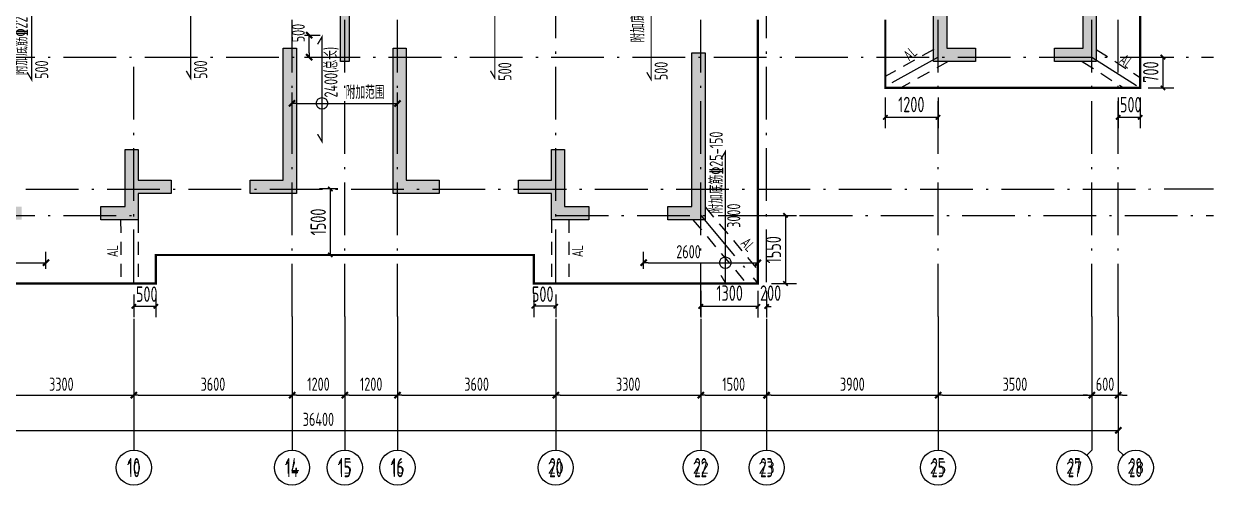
# Model space of a CAD drawing. Extents: x 627893 to 789462, y -407363 to 145317.
# Drawn here: x 681291 to 708358, y -66292 to -55798 of the extents above; entities that cross this region are included whole.
import ezdxf
from ezdxf.enums import TextEntityAlignment as Align

# ---------------------------------------------------------------- set-up
doc = ezdxf.new("R2010")
doc.units = 0
doc.header["$LTSCALE"] = 100
doc.linetypes.add('2', pattern=[18.5, 12, -3, 0.5, -3])
doc.linetypes.add('3', pattern=[5, 3, -2])
doc.layers.get('0').update_dxf_attribs({"linetype": 'CONTINUOUS'})
doc.layers.get('Defpoints').update_dxf_attribs({"linetype": 'CONTINUOUS'})
for name, color, linetype in [('1508', 2, 'CONTINUOUS'), ('AXIS', 3, 'CONTINUOUS'), ('AXIS_TEXT', 7, 'CONTINUOUS'), ('DIM', 3, 'CONTINUOUS'), ('dim-wall', 7, 'CONTINUOUS'), ('dote', 253, 'CONTINUOUS'), ('HATCH', 254, 'CONTINUOUS'), ('板底钢筋', 24, 'CONTINUOUS'), ('梁__实线', 4, 'CONTINUOUS'), ('楼板负筋文字', 7, 'CONTINUOUS'), ('砼墙', 3, 'CONTINUOUS')]:
    doc.layers.add(name, color=color, linetype=linetype)
doc.styles.add('_TCH_AXIS', font='tssdeng.shx', dxfattribs={"width": 0.7, "bigfont": 'tssdchn.shx'})
doc.styles.add('CADReader_TextStyle', font='tssdeng.shx', dxfattribs={"height": 0.2, "bigfont": 'gbcbig.shx'})
doc.styles.add('COMPLEX', font='tssdeng.shx', dxfattribs={"width": 0.7, "bigfont": 'tssdchn.shx'})
doc.styles.add('Jgcad-DIM', font='tssdeng.shx', dxfattribs={"width": 0.7, "bigfont": 'tssdchn.shx'})
doc.styles.get("Standard").update_dxf_attribs({"font": 'tssdeng.shx', "width": 0.7, "bigfont": 'tssdchn.shx'})
doc.styles.add('TSSD_Dimension', font='Tssdeng.shx', dxfattribs={"width": 0.7, "bigfont": 'tssdchn.shx'})
doc.dimstyles.new('JGCAD_100_117', dxfattribs={"dimtxt": 351, "dimasz": 100, "dimexe": 250, "dimexo": 250, "dimgap": 100, "dimtad": 1, "dimdec": 0, "dimdsep": 46, "dimtxsty": 'Jgcad-DIM', "dimblk1": 'ARCHTICK', "dimblk2": 'ARCHTICK', "dimsah": 1, "dimcen": 0.09, "dimclre": 7, "dimclrt": 1, "dimadec": 3, "dimazin": 0, "dimtfac": 1, "dimtdec": 4, "dimtix": 1, "dimtofl": 0, "dimtmove": 2, "dimatfit": 3, "dimfxl": 1, "dimtolj": 1, "dimtzin": 0, "dimarcsym": 0})
doc.dimstyles.new('TSSD_100_100$0', dxfattribs={"dimtxt": 300, "dimasz": 100, "dimexe": 250, "dimexo": 250, "dimgap": 100, "dimtad": 1, "dimdec": 0, "dimzin": 0, "dimdsep": 46, "dimtxsty": 'TSSD_Dimension', "dimblk": '_TSDBK', "dimblk1": '_TSDBK', "dimblk2": '_TSDBK', "dimsah": 1, "dimcen": 0, "dimclrt": 7, "dimadec": 0, "dimazin": 0, "dimtfac": 1, "dimtdec": 0, "dimtix": 1, "dimtmove": 2, "dimatfit": 3, "dimldrblk": '_TSDBK', "dimfxl": 1, "dimtolj": 1, "dimtzin": 0, "dimarcsym": 0})

# ---------------------------------------------------------------- blocks, each defined once
blk = doc.blocks.new('_ArchTick')
at = {"color": 0, "linetype": 'ByBlock', "const_width": 0.4}
blk.add_lwpolyline([(-0.5, -0.5), (0.5, 0.5)], dxfattribs=at)
blk = doc.blocks.new('*D282')
at = {"layer": 'Defpoints', "color": 0}
for p in [(706196, -57223), (706696, -57223), (706696, -57925)]:
    blk.add_point(p, dxfattribs=at)
at = {"layer": 'dim-wall', "color": 7, "lineweight": -2}
for p, q in [((706196, -57473), (706196, -58175)), ((706696, -57473), (706696, -58175))]:
    blk.add_line(p, q, dxfattribs=at)
at = {"layer": 'dim-wall', "color": 0, "lineweight": -2}
blk.add_line((706196, -57925), (706696, -57925), dxfattribs=at)
at = {"layer": 'dim-wall', "color": 0, "lineweight": -2, "xscale": 100, "yscale": 100, "zscale": 100, "rotation": 180}
blk.add_blockref('_ArchTick', (706196, -57925), dxfattribs=at)
at = {"layer": 'dim-wall', "color": 0, "lineweight": -2, "xscale": 100, "yscale": 100, "zscale": 100}
blk.add_blockref('_ArchTick', (706696, -57925), dxfattribs=at)
at = {"layer": 'dim-wall', "color": 1, "insert": (706481, -57637), "char_height": 351, "attachment_point": 5, "style": 'Jgcad-DIM'}
blk.add_mtext('\\A1;500', dxfattribs=at)
blk = doc.blocks.new('*D283')
at = {"layer": 'Defpoints', "color": 0}
for p in [(700896, -57223), (702096, -57223), (702096, -57925)]:
    blk.add_point(p, dxfattribs=at)
at = {"layer": 'dim-wall', "color": 7, "lineweight": -2}
for p, q in [((700896, -57473), (700896, -58175)), ((702096, -57473), (702096, -58175))]:
    blk.add_line(p, q, dxfattribs=at)
at = {"layer": 'dim-wall', "color": 0, "lineweight": -2}
blk.add_line((700896, -57925), (702096, -57925), dxfattribs=at)
at = {"layer": 'dim-wall', "color": 0, "lineweight": -2, "xscale": 100, "yscale": 100, "zscale": 100, "rotation": 180}
blk.add_blockref('_ArchTick', (700896, -57925), dxfattribs=at)
at = {"layer": 'dim-wall', "color": 0, "lineweight": -2, "xscale": 100, "yscale": 100, "zscale": 100}
blk.add_blockref('_ArchTick', (702096, -57925), dxfattribs=at)
at = {"layer": 'dim-wall', "color": 1, "insert": (701487, -57633), "char_height": 351, "attachment_point": 5, "style": 'Jgcad-DIM'}
blk.add_mtext('\\A1;1200', dxfattribs=at)
blk = doc.blocks.new('*D285')
at = {"layer": 'Defpoints', "color": 0}
for p in [(692896, -61704), (693397, -61704), (692896, -62223)]:
    blk.add_point(p, dxfattribs=at)
at = {"layer": 'dim-wall', "color": 7, "lineweight": -2}
for p, q in [((692896, -61954), (692896, -62473)), ((693397, -61954), (693397, -62473))]:
    blk.add_line(p, q, dxfattribs=at)
at = {"layer": 'dim-wall', "color": 0, "lineweight": -2}
blk.add_line((693397, -62223), (692896, -62223), dxfattribs=at)
at = {"layer": 'dim-wall', "color": 0, "lineweight": -2, "xscale": 100, "yscale": 100, "zscale": 100}
for p, rotation in [((692896, -62223), 180.0145924583649), ((693397, -62223), 0.01459245836493928)]:
    blk.add_blockref('_ArchTick', p, dxfattribs=dict(at, rotation=rotation))
at = {"layer": 'dim-wall', "color": 1, "insert": (693099, -61947), "char_height": 351, "attachment_point": 5, "rotation": 0.0146, "style": 'Jgcad-DIM'}
blk.add_mtext('\\A1;500', dxfattribs=at)
blk = doc.blocks.new('*D286')
at = {"layer": 'Defpoints', "color": 0}
for p in [(688684, -59555), (688267, -61055), (688684, -61055)]:
    blk.add_point(p, dxfattribs=at)
at = {"layer": 'dim-wall', "color": 7, "lineweight": -2}
for p, q in [((688434, -59555), (688017, -59555)), ((688434, -61055), (688017, -61055))]:
    blk.add_line(p, q, dxfattribs=at)
at = {"layer": 'dim-wall', "color": 0, "lineweight": -2}
blk.add_line((688267, -59555), (688267, -61055), dxfattribs=at)
at = {"layer": 'dim-wall', "color": 0, "lineweight": -2, "xscale": 100, "yscale": 100, "zscale": 100}
for p, rotation in [((688267, -59555), 90), ((688267, -61055), 270)]:
    blk.add_blockref('_ArchTick', p, dxfattribs=dict(at, rotation=rotation))
at = {"layer": 'dim-wall', "color": 1, "insert": (687991, -60305), "char_height": 351, "attachment_point": 5, "rotation": 90, "style": 'Jgcad-DIM'}
blk.add_mtext('\\A1;1500', dxfattribs=at)
blk = doc.blocks.new('*D289')
at = {"layer": 'Defpoints', "color": 0}
for p in [(683796, -61704), (684296, -61704), (684296, -62223)]:
    blk.add_point(p, dxfattribs=at)
at = {"layer": 'dim-wall', "color": 7, "lineweight": -2}
for p, q in [((683796, -61954), (683795, -62473)), ((684296, -61954), (684296, -62473))]:
    blk.add_line(p, q, dxfattribs=at)
at = {"layer": 'dim-wall', "color": 0, "lineweight": -2}
blk.add_line((683795, -62223), (684296, -62223), dxfattribs=at)
at = {"layer": 'dim-wall', "color": 0, "lineweight": -2, "xscale": 100, "yscale": 100, "zscale": 100}
for p, rotation in [((683795, -62223), 179.9854914375263), ((684296, -62223), 359.9854914375263)]:
    blk.add_blockref('_ArchTick', p, dxfattribs=dict(at, rotation=rotation))
at = {"layer": 'dim-wall', "color": 1, "insert": (684089, -61947), "char_height": 351, "attachment_point": 5, "rotation": 359.9855, "style": 'Jgcad-DIM'}
blk.add_mtext('\\A1;500', dxfattribs=at)
blk = doc.blocks.new('*D319')
at = {"layer": 'Defpoints', "color": 0}
for p in [(698053, -60155), (698053, -61705), (698624, -61705)]:
    blk.add_point(p, dxfattribs=at)
at = {"layer": 'dim-wall', "color": 7, "lineweight": -2}
for p, q in [((698303, -60155), (698874, -60155)), ((698303, -61705), (698874, -61705))]:
    blk.add_line(p, q, dxfattribs=at)
at = {"layer": 'dim-wall', "color": 0, "lineweight": -2}
blk.add_line((698624, -60155), (698624, -61705), dxfattribs=at)
at = {"layer": 'dim-wall', "color": 0, "lineweight": -2, "xscale": 100, "yscale": 100, "zscale": 100}
for p, rotation in [((698624, -60155), 90), ((698624, -61705), 270)]:
    blk.add_blockref('_ArchTick', p, dxfattribs=dict(at, rotation=rotation))
at = {"layer": 'dim-wall', "color": 1, "insert": (698348, -60937), "char_height": 351, "attachment_point": 5, "rotation": 90, "style": 'Jgcad-DIM'}
blk.add_mtext('\\A1;1550', dxfattribs=at)
blk = doc.blocks.new('*D320')
at = {"layer": 'Defpoints', "color": 0}
for p in [(696696, -61623), (697996, -61623), (696696, -62227)]:
    blk.add_point(p, dxfattribs=at)
at = {"layer": 'dim-wall', "color": 7, "lineweight": -2}
for p, q in [((696696, -61873), (696696, -62477)), ((697996, -61873), (697996, -62477))]:
    blk.add_line(p, q, dxfattribs=at)
at = {"layer": 'dim-wall', "color": 0, "lineweight": -2}
blk.add_line((697996, -62227), (696696, -62227), dxfattribs=at)
at = {"layer": 'dim-wall', "color": 0, "lineweight": -2, "xscale": 100, "yscale": 100, "zscale": 100}
for p, rotation in [((696696, -62227), 179.9995805762417), ((697996, -62227), 359.9995805762417)]:
    blk.add_blockref('_ArchTick', p, dxfattribs=dict(at, rotation=rotation))
at = {"layer": 'dim-wall', "color": 1, "insert": (697354, -61923), "char_height": 351, "attachment_point": 5, "rotation": 359.9996, "style": 'Jgcad-DIM'}
blk.add_mtext('\\A1;1300', dxfattribs=at)
blk = doc.blocks.new('*D321')
at = {"layer": 'Defpoints', "color": 0}
for p in [(697996, -61623), (698196, -61623), (697996, -62227)]:
    blk.add_point(p, dxfattribs=at)
at = {"layer": 'dim-wall', "color": 7, "lineweight": -2}
for p, q in [((697996, -61873), (697996, -62477)), ((698196, -61873), (698196, -62477))]:
    blk.add_line(p, q, dxfattribs=at)
at = {"layer": 'dim-wall', "color": 0, "lineweight": -2}
for p, q in [((697996, -62227), (697896, -62227)), ((698196, -62227), (698296, -62227))]:
    blk.add_line(p, q, dxfattribs=at)
at = {"layer": 'dim-wall', "color": 0, "lineweight": -2, "xscale": 100, "yscale": 100, "zscale": 100}
for p, rotation in [((697996, -62227), 0.0002093834082711283), ((698196, -62227), 180.0002093834082)]:
    blk.add_blockref('_ArchTick', p, dxfattribs=dict(at, rotation=rotation))
at = {"layer": 'dim-wall', "color": 1, "insert": (698286, -61923), "char_height": 351, "attachment_point": 5, "rotation": 0.0002, "style": 'Jgcad-DIM'}
blk.add_mtext('\\A1;200', dxfattribs=at)
blk = doc.blocks.new('*D322')
at = {"layer": 'Defpoints', "color": 0}
for p in [(706624, -56555), (706624, -57254), (707213, -57254)]:
    blk.add_point(p, dxfattribs=at)
at = {"layer": 'dim-wall', "color": 7, "lineweight": -2}
for p, q in [((706874, -56555), (707463, -56555)), ((706874, -57254), (707463, -57254))]:
    blk.add_line(p, q, dxfattribs=at)
at = {"layer": 'dim-wall', "color": 0, "lineweight": -2}
blk.add_line((707213, -56555), (707213, -57254), dxfattribs=at)
at = {"layer": 'dim-wall', "color": 0, "lineweight": -2, "xscale": 100, "yscale": 100, "zscale": 100}
for p, rotation in [((707213, -56555), 90), ((707213, -57254), 270)]:
    blk.add_blockref('_ArchTick', p, dxfattribs=dict(at, rotation=rotation))
at = {"layer": 'dim-wall', "color": 1, "insert": (706937, -56896), "char_height": 351, "attachment_point": 5, "rotation": 90, "style": 'Jgcad-DIM'}
blk.add_mtext('\\A1;700', dxfattribs=at)
blk = doc.blocks.new('_TSDBK')
blk.add_line((-1, 0), (0, 0))
at = {"const_width": 0.5}
blk.add_lwpolyline([(-0.7, -0.7), (0.7, 0.7)], dxfattribs=at)
blk = doc.blocks.new('*D362')
at = {"layer": 'Defpoints', "color": 0}
for p in [(680496, -63801), (683796, -63801), (683796, -64245)]:
    blk.add_point(p, dxfattribs=at)
at = {"layer": 'DIM', "color": 0, "lineweight": -2}
for p, q in [((680496, -64051), (680496, -64495)), ((683796, -64051), (683796, -64495)), ((680596, -64245), (683696, -64245))]:
    blk.add_line(p, q, dxfattribs=at)
at = {"layer": 'DIM', "color": 0, "lineweight": -2, "xscale": 100, "yscale": 100, "zscale": 100, "rotation": 180}
blk.add_blockref('_TSDBK', (680496, -64245), dxfattribs=at)
at = {"layer": 'DIM', "color": 0, "lineweight": -2, "xscale": 100, "yscale": 100, "zscale": 100}
blk.add_blockref('_TSDBK', (683796, -64245), dxfattribs=at)
at = {"layer": 'DIM', "color": 7, "insert": (682146, -63995), "char_height": 300, "attachment_point": 5, "style": 'TSSD_Dimension'}
blk.add_mtext('\\A1;3300', dxfattribs=at)
blk = doc.blocks.new('*D363')
at = {"layer": 'Defpoints', "color": 0}
for p in [(683796, -63801), (687396, -63801), (687396, -64245)]:
    blk.add_point(p, dxfattribs=at)
at = {"layer": 'DIM', "color": 0, "lineweight": -2}
for p, q in [((683796, -64051), (683796, -64495)), ((687396, -64051), (687396, -64495)), ((683896, -64245), (687296, -64245))]:
    blk.add_line(p, q, dxfattribs=at)
at = {"layer": 'DIM', "color": 0, "lineweight": -2, "xscale": 100, "yscale": 100, "zscale": 100, "rotation": 180}
blk.add_blockref('_TSDBK', (683796, -64245), dxfattribs=at)
at = {"layer": 'DIM', "color": 0, "lineweight": -2, "xscale": 100, "yscale": 100, "zscale": 100}
blk.add_blockref('_TSDBK', (687396, -64245), dxfattribs=at)
at = {"layer": 'DIM', "color": 7, "insert": (685596, -63995), "char_height": 300, "attachment_point": 5, "style": 'TSSD_Dimension'}
blk.add_mtext('\\A1;3600', dxfattribs=at)
blk = doc.blocks.new('*D364')
at = {"layer": 'Defpoints', "color": 0}
for p in [(687396, -63801), (688596, -63801), (688596, -64245)]:
    blk.add_point(p, dxfattribs=at)
at = {"layer": 'DIM', "color": 0, "lineweight": -2}
for p, q in [((687396, -64051), (687396, -64495)), ((688596, -64051), (688596, -64495)), ((687496, -64245), (688496, -64245))]:
    blk.add_line(p, q, dxfattribs=at)
at = {"layer": 'DIM', "color": 0, "lineweight": -2, "xscale": 100, "yscale": 100, "zscale": 100, "rotation": 180}
blk.add_blockref('_TSDBK', (687396, -64245), dxfattribs=at)
at = {"layer": 'DIM', "color": 0, "lineweight": -2, "xscale": 100, "yscale": 100, "zscale": 100}
blk.add_blockref('_TSDBK', (688596, -64245), dxfattribs=at)
at = {"layer": 'DIM', "color": 7, "insert": (687996, -63995), "char_height": 300, "attachment_point": 5, "style": 'TSSD_Dimension'}
blk.add_mtext('\\A1;1200', dxfattribs=at)
blk = doc.blocks.new('*D365')
at = {"layer": 'Defpoints', "color": 0}
for p in [(688596, -63801), (689796, -63801), (689796, -64245)]:
    blk.add_point(p, dxfattribs=at)
at = {"layer": 'DIM', "color": 0, "lineweight": -2}
for p, q in [((688596, -64051), (688596, -64495)), ((689796, -64051), (689796, -64495)), ((688696, -64245), (689696, -64245))]:
    blk.add_line(p, q, dxfattribs=at)
at = {"layer": 'DIM', "color": 0, "lineweight": -2, "xscale": 100, "yscale": 100, "zscale": 100, "rotation": 180}
blk.add_blockref('_TSDBK', (688596, -64245), dxfattribs=at)
at = {"layer": 'DIM', "color": 0, "lineweight": -2, "xscale": 100, "yscale": 100, "zscale": 100}
blk.add_blockref('_TSDBK', (689796, -64245), dxfattribs=at)
at = {"layer": 'DIM', "color": 7, "insert": (689196, -63995), "char_height": 300, "attachment_point": 5, "style": 'TSSD_Dimension'}
blk.add_mtext('\\A1;1200', dxfattribs=at)
blk = doc.blocks.new('*D366')
at = {"layer": 'Defpoints', "color": 0}
for p in [(689796, -63801), (693396, -63801), (693396, -64245)]:
    blk.add_point(p, dxfattribs=at)
at = {"layer": 'DIM', "color": 0, "lineweight": -2}
for p, q in [((689796, -64051), (689796, -64495)), ((693396, -64051), (693396, -64495)), ((689896, -64245), (693296, -64245))]:
    blk.add_line(p, q, dxfattribs=at)
at = {"layer": 'DIM', "color": 0, "lineweight": -2, "xscale": 100, "yscale": 100, "zscale": 100, "rotation": 180}
blk.add_blockref('_TSDBK', (689796, -64245), dxfattribs=at)
at = {"layer": 'DIM', "color": 0, "lineweight": -2, "xscale": 100, "yscale": 100, "zscale": 100}
blk.add_blockref('_TSDBK', (693396, -64245), dxfattribs=at)
at = {"layer": 'DIM', "color": 7, "insert": (691596, -63995), "char_height": 300, "attachment_point": 5, "style": 'TSSD_Dimension'}
blk.add_mtext('\\A1;3600', dxfattribs=at)
blk = doc.blocks.new('*D367')
at = {"layer": 'Defpoints', "color": 0}
for p in [(693396, -63801), (696696, -63801), (696696, -64245)]:
    blk.add_point(p, dxfattribs=at)
at = {"layer": 'DIM', "color": 0, "lineweight": -2}
for p, q in [((693396, -64051), (693396, -64495)), ((696696, -64051), (696696, -64495)), ((693496, -64245), (696596, -64245))]:
    blk.add_line(p, q, dxfattribs=at)
at = {"layer": 'DIM', "color": 0, "lineweight": -2, "xscale": 100, "yscale": 100, "zscale": 100, "rotation": 180}
blk.add_blockref('_TSDBK', (693396, -64245), dxfattribs=at)
at = {"layer": 'DIM', "color": 0, "lineweight": -2, "xscale": 100, "yscale": 100, "zscale": 100}
blk.add_blockref('_TSDBK', (696696, -64245), dxfattribs=at)
at = {"layer": 'DIM', "color": 7, "insert": (695046, -63995), "char_height": 300, "attachment_point": 5, "style": 'TSSD_Dimension'}
blk.add_mtext('\\A1;3300', dxfattribs=at)
blk = doc.blocks.new('*D368')
at = {"layer": 'Defpoints', "color": 0}
for p in [(696696, -63801), (698196, -63801), (698196, -64245)]:
    blk.add_point(p, dxfattribs=at)
at = {"layer": 'DIM', "color": 0, "lineweight": -2}
for p, q in [((696696, -64051), (696696, -64495)), ((698196, -64051), (698196, -64495)), ((696796, -64245), (698096, -64245))]:
    blk.add_line(p, q, dxfattribs=at)
at = {"layer": 'DIM', "color": 0, "lineweight": -2, "xscale": 100, "yscale": 100, "zscale": 100, "rotation": 180}
blk.add_blockref('_TSDBK', (696696, -64245), dxfattribs=at)
at = {"layer": 'DIM', "color": 0, "lineweight": -2, "xscale": 100, "yscale": 100, "zscale": 100}
blk.add_blockref('_TSDBK', (698196, -64245), dxfattribs=at)
at = {"layer": 'DIM', "color": 7, "insert": (697446, -63995), "char_height": 300, "attachment_point": 5, "style": 'TSSD_Dimension'}
blk.add_mtext('\\A1;1500', dxfattribs=at)
blk = doc.blocks.new('*D369')
at = {"layer": 'Defpoints', "color": 0}
for p in [(698196, -63801), (702096, -63801), (702096, -64245)]:
    blk.add_point(p, dxfattribs=at)
at = {"layer": 'DIM', "color": 0, "lineweight": -2}
for p, q in [((698196, -64051), (698196, -64495)), ((702096, -64051), (702096, -64495)), ((698296, -64245), (701996, -64245))]:
    blk.add_line(p, q, dxfattribs=at)
at = {"layer": 'DIM', "color": 0, "lineweight": -2, "xscale": 100, "yscale": 100, "zscale": 100, "rotation": 180}
blk.add_blockref('_TSDBK', (698196, -64245), dxfattribs=at)
at = {"layer": 'DIM', "color": 0, "lineweight": -2, "xscale": 100, "yscale": 100, "zscale": 100}
blk.add_blockref('_TSDBK', (702096, -64245), dxfattribs=at)
at = {"layer": 'DIM', "color": 7, "insert": (700146, -63995), "char_height": 300, "attachment_point": 5, "style": 'TSSD_Dimension'}
blk.add_mtext('\\A1;3900', dxfattribs=at)
blk = doc.blocks.new('*D370')
at = {"layer": 'Defpoints', "color": 0}
for p in [(702096, -63801), (705596, -63801), (705596, -64245)]:
    blk.add_point(p, dxfattribs=at)
at = {"layer": 'DIM', "color": 0, "lineweight": -2}
for p, q in [((702096, -64051), (702096, -64495)), ((705596, -64051), (705596, -64495)), ((702196, -64245), (705496, -64245))]:
    blk.add_line(p, q, dxfattribs=at)
at = {"layer": 'DIM', "color": 0, "lineweight": -2, "xscale": 100, "yscale": 100, "zscale": 100, "rotation": 180}
blk.add_blockref('_TSDBK', (702096, -64245), dxfattribs=at)
at = {"layer": 'DIM', "color": 0, "lineweight": -2, "xscale": 100, "yscale": 100, "zscale": 100}
blk.add_blockref('_TSDBK', (705596, -64245), dxfattribs=at)
at = {"layer": 'DIM', "color": 7, "insert": (703846, -63995), "char_height": 300, "attachment_point": 5, "style": 'TSSD_Dimension'}
blk.add_mtext('\\A1;3500', dxfattribs=at)
blk = doc.blocks.new('*D371')
at = {"layer": 'Defpoints', "color": 0}
for p in [(705596, -63801), (706196, -63801), (706196, -64245)]:
    blk.add_point(p, dxfattribs=at)
at = {"layer": 'DIM', "color": 0, "lineweight": -2}
for p, q in [((705596, -64051), (705596, -64495)), ((706196, -64051), (706196, -64495)), ((705496, -64245), (705396, -64245)), ((705596, -64245), (706196, -64245)), ((706296, -64245), (706396, -64245))]:
    blk.add_line(p, q, dxfattribs=at)
at = {"layer": 'DIM', "color": 0, "lineweight": -2, "xscale": 100, "yscale": 100, "zscale": 100}
blk.add_blockref('_TSDBK', (705596, -64245), dxfattribs=at)
at = {"layer": 'DIM', "color": 0, "lineweight": -2, "xscale": 100, "yscale": 100, "zscale": 100, "rotation": 180}
blk.add_blockref('_TSDBK', (706196, -64245), dxfattribs=at)
at = {"layer": 'DIM', "color": 7, "insert": (705896, -63995), "char_height": 300, "attachment_point": 5, "style": 'TSSD_Dimension'}
blk.add_mtext('\\A1;600', dxfattribs=at)
blk = doc.blocks.new('*D372')
at = {"layer": 'Defpoints', "color": 0}
for p in [(669796, -64601), (706196, -64601), (706196, -65045)]:
    blk.add_point(p, dxfattribs=at)
at = {"layer": 'DIM', "color": 0, "lineweight": -2}
for p, q in [((669796, -64851), (669796, -65295)), ((706196, -64851), (706196, -65295)), ((669896, -65045), (706096, -65045))]:
    blk.add_line(p, q, dxfattribs=at)
at = {"layer": 'DIM', "color": 0, "lineweight": -2, "xscale": 100, "yscale": 100, "zscale": 100, "rotation": 180}
blk.add_blockref('_TSDBK', (669796, -65045), dxfattribs=at)
at = {"layer": 'DIM', "color": 0, "lineweight": -2, "xscale": 100, "yscale": 100, "zscale": 100}
blk.add_blockref('_TSDBK', (706196, -65045), dxfattribs=at)
at = {"layer": 'DIM', "color": 7, "insert": (687996, -64795), "char_height": 300, "attachment_point": 5, "style": 'TSSD_Dimension'}
blk.add_mtext('\\A1;36400', dxfattribs=at)
blk = doc.blocks.new('*D380')
at = {"layer": 'Defpoints', "color": 0}
for p in [(681796, -61232), (679196, -61623), (681796, -61623)]:
    blk.add_point(p, dxfattribs=at)
at = {"layer": 'dim-wall', "color": 0, "lineweight": -2}
for p, q in [((679196, -61373), (679196, -60982)), ((681796, -61373), (681796, -60982)), ((679296, -61232), (681696, -61232))]:
    blk.add_line(p, q, dxfattribs=at)
at = {"layer": 'dim-wall', "color": 0, "lineweight": -2, "xscale": 100, "yscale": 100, "zscale": 100, "rotation": 180}
blk.add_blockref('_TSDBK', (679196, -61232), dxfattribs=at)
at = {"layer": 'dim-wall', "color": 0, "lineweight": -2, "xscale": 100, "yscale": 100, "zscale": 100}
blk.add_blockref('_TSDBK', (681796, -61232), dxfattribs=at)
at = {"layer": 'dim-wall', "color": 7, "insert": (680386, -60982), "char_height": 300, "attachment_point": 5, "style": 'TSSD_Dimension'}
blk.add_mtext('\\A1;2600', dxfattribs=at)
blk = doc.blocks.new('*D228')
at = {"layer": 'Defpoints', "color": 0}
for p in [(697996, -61232), (695396, -61623), (697996, -61623)]:
    blk.add_point(p, dxfattribs=at)
at = {"layer": 'dim-wall', "color": 0, "lineweight": -2}
for p, q in [((695396, -61373), (695396, -60982)), ((697996, -61373), (697996, -60982)), ((695496, -61232), (697896, -61232))]:
    blk.add_line(p, q, dxfattribs=at)
at = {"layer": 'dim-wall', "color": 0, "lineweight": -2, "xscale": 100, "yscale": 100, "zscale": 100, "rotation": 180}
blk.add_blockref('_TSDBK', (695396, -61232), dxfattribs=at)
at = {"layer": 'dim-wall', "color": 0, "lineweight": -2, "xscale": 100, "yscale": 100, "zscale": 100}
blk.add_blockref('_TSDBK', (697996, -61232), dxfattribs=at)
at = {"layer": 'dim-wall', "color": 7, "insert": (696418, -60982), "char_height": 300, "attachment_point": 5, "style": 'TSSD_Dimension'}
blk.add_mtext('\\A1;2600', dxfattribs=at)
blk = doc.blocks.new('*D229')
at = {"layer": 'Defpoints', "color": 0}
for p in [(689796, -57608), (687396, -57998), (689796, -57998)]:
    blk.add_point(p, dxfattribs=at)
at = {"layer": 'dim-wall', "color": 0, "lineweight": -2}
for p, q in [((687396, -57748), (687396, -57358)), ((689796, -57748), (689796, -57358)), ((687496, -57608), (689696, -57608))]:
    blk.add_line(p, q, dxfattribs=at)
at = {"layer": 'dim-wall', "color": 0, "lineweight": -2, "xscale": 100, "yscale": 100, "zscale": 100, "rotation": 180}
blk.add_blockref('_TSDBK', (687396, -57608), dxfattribs=at)
at = {"layer": 'dim-wall', "color": 0, "lineweight": -2, "xscale": 100, "yscale": 100, "zscale": 100}
blk.add_blockref('_TSDBK', (689796, -57608), dxfattribs=at)
at = {"layer": 'dim-wall', "color": 7, "insert": (689058, -57358), "char_height": 300, "attachment_point": 5, "style": 'TSSD_Dimension'}
blk.add_mtext('\\A1;\\A1;\\A1;\\A1;\\A1;\\A1;\\A1;\\A1;附加范围', dxfattribs=at)
blk = doc.blocks.new('*D237')
at = {"layer": 'Defpoints', "color": 0}
for p in [(687433, -56055), (687786, -56055), (687433, -56555)]:
    blk.add_point(p, dxfattribs=at)
at = {"layer": 'DIM', "color": 0, "lineweight": -2}
for p, q in [((687683, -56055), (688036, -56055)), ((687786, -56455), (687786, -56155)), ((687683, -56555), (688036, -56555))]:
    blk.add_line(p, q, dxfattribs=at)
at = {"layer": 'DIM', "color": 0, "lineweight": -2, "xscale": 100, "yscale": 100, "zscale": 100}
for p, rotation in [((687786, -56055), 90), ((687786, -56555), 270)]:
    blk.add_blockref('_TSDBK', p, dxfattribs=dict(at, rotation=rotation))
at = {"layer": 'DIM', "color": 7, "insert": (687536, -56008), "char_height": 300, "attachment_point": 5, "rotation": 90, "style": 'TSSD_Dimension'}
blk.add_mtext('\\A1;500', dxfattribs=at)
blk = doc.blocks.new('_AXISO')
blk.add_circle((0, 0), 0.5)
at = {"layer": 'AXIS_TEXT', "style": 'COMPLEX', "width": 1.041667}
blk.add_attdef('A', text='', height=0.56, dxfattribs=at).set_placement((-0.25, -0.28), (0.25, -0.28), align=Align.FIT)

msp = doc.modelspace()

# ---------------------------------------------------------------- hatches: boundary and pattern name
at = {"layer": 'HATCH'}
h = msp.add_hatch(color=254, dxfattribs=at)
h.paths.add_polyline_path([(669996.1, -57555.7), (670596.1, -57555.7), (670596.1, -57855.7), (669696.1, -57855.7), (669696.1, -52555.7), (670496.1, -52555.7), (671096.1, -52555.7), (671696.1, -52555.7), (671696.1, -53355.7), (671396.1, -53355.7), (671396.1, -52855.7), (671096.1, -52855.7), (670496.1, -52855.7), (669996.1, -52855.7)])
h.paths.add_polyline_path([(698396.2, -49754.8), (698096.2, -49754.8), (697996.2, -49754.8), (697996.2, -49354.8), (698096.2, -49354.8), (698096.2, -46855.3), (697596.2, -46855.3), (697596.2, -46555.3), (698096.2, -46555.3), (698096.1, -45955.6), (698896.2, -45955.5), (698896.2, -46255.5), (698396.1, -46255.6)])
h.paths.add_polyline_path([(683696, -51055.6), (684496, -51055.6), (684496, -54255.3), (684196, -54255.3), (684196, -51355.5), (683696, -51355.3)])
h.paths.add_polyline_path([(685496, -51055.3), (686596.1, -51055.3), (686596.1, -51355.3), (685796, -51355.3), (685796, -51955.5), (688696.1, -51955.4), (691396.3, -51955.4), (691396.3, -51355.3), (690596.1, -51355.3), (690596.1, -51055.3), (691696.3, -51055.3), (691696.3, -52255.4), (688696.1, -52255.4), (688696.1, -56655.5), (688496.1, -56655.5), (688496.1, -52255.4), (685496, -52255.5)])
h.paths.add_polyline_path([(682096.1, -47055.6), (681596.1, -47055.6), (681596.1, -46555.6), (682096.1, -46555.6)])
h.paths.add_polyline_path([(673446.1, -49855.1), (672896.1, -49855.3), (672896.1, -52755.7), (672596.1, -52755.7), (672596.1, -49555.3), (673446.1, -49555.1)])
h.paths.add_polyline_path([(692696.2, -51055.3), (693496.3, -51055.3), (693496.3, -51355.3), (692996.2, -51355.3), (692996.2, -54255), (692696.2, -54255)])
h.paths.add_polyline_path([(695096.1, -47055.4), (695096.1, -46555.4), (695596.1, -46555.4), (695596.1, -47055.4)])
h.paths.add_polyline_path([(679196.1, -49355.2), (679196.1, -49755.1), (679096.1, -49755.1), (678246.1, -49755.1), (678246.1, -49455.2), (678796.1, -49455.2), (678796.1, -46855.3), (678096.1, -46855.3), (678096.1, -46555.3), (679096.1, -46555.3), (679096.1, -49355.2)])
h.paths.add_polyline_path([(686096.1, -49155.3), (686096.1, -46555.8), (688696.1, -46555.5), (691096.1, -46555.7), (691096.1, -49155.3), (690396.1, -49155.3), (690396.1, -48955.3), (690896.1, -48955.3), (690896.1, -46755.3), (688696.1, -46755.5), (688696.1, -48955.3), (689296.1, -48955.3), (689296.1, -49155.3), (688696.1, -49155.3), (687896.1, -49155.3), (687896.1, -48955.3), (688496.1, -48955.3), (688496.1, -46755.5), (686296.1, -46755.3), (686296.1, -48955.3), (686796.1, -48955.3), (686796.1, -49155.3)])
h.paths.add_polyline_path([(684196.1, -46955.3), (684196.1, -46555.3), (684696.1, -46555.3), (684696.1, -43855.5), (685696.1, -43855.5), (685696.1, -44055.5), (684896.1, -44055.5), (684896.1, -46555.3), (684896.1, -46955.3)])
h.paths.add_polyline_path([(680496, -51055.3), (680496, -51355.3), (679096.1, -51355.3), (679096.1, -56655.7), (677696.1, -56655.7), (677696.1, -56355.7), (678796.1, -56355.7), (678795.9, -51055.3)])
h.paths.add_polyline_path([(682596, -54055.3), (682596, -54355.3), (680696, -54355.3), (680696, -55255.6), (680396, -55255.6), (680396, -54055.3)])
h.paths.add_polyline_path([(680696, -56455.6), (680696, -59955.1), (681246.2, -59955.1), (681246.1, -60255.3), (680396, -60255.1), (680396, -56455.6)])
h.paths.add_polyline_path([(687196.1, -56355.5), (687496.1, -56355.5), (687496.1, -59655.5), (686446.1, -59655.5), (686446.1, -59355.5), (687196.1, -59355.5)])
h.paths.add_polyline_path([(675796.1, -49555.3), (675796.1, -52355.6), (675796.1, -52755.6), (674996.1, -52755.6), (674996.1, -52355.6), (675496.1, -52355.6), (675496.1, -49855.2), (674946.2, -49855), (674946.2, -49555)])
h.paths.add_polyline_path([(676296.1, -46855.5), (675896.1, -46855.3), (675896.1, -47355.3), (675596.1, -47355.3), (675596.1, -46555.3), (676296.2, -46555.5)])
h.paths.add_polyline_path([(692296.1, -46955.3), (692296.1, -46555.3), (692296.1, -44055.5), (691496.1, -44055.5), (691496.1, -43855.5), (692496.1, -43855.5), (692496.1, -46555.3), (692996.1, -46555.3), (692996.1, -46955.3)])
h.paths.add_polyline_path([(689696.1, -56355.5), (689996.1, -56355.5), (689996.1, -59355.5), (690746.1, -59355.5), (690746.1, -59655.5), (689696.1, -59655.5)])
h.paths.add_polyline_path([(683896, -58655.1), (683896, -59355.6), (684646, -59355.5), (684646, -59655.5), (683896, -59655.6), (683896, -60255.1), (683046, -60255.2), (683046, -59955.1), (683596, -59955.1), (683596, -59455.6), (683596, -58655.1)])
h.paths.add_polyline_path([(675596.1, -56355.7), (675596.1, -56655.7), (675196.1, -56655.7), (675196.1, -58455.6), (674246.1, -58455.7), (674246.1, -58155.7), (674896.1, -58155.6), (674896.1, -56355.7)])
h.paths.add_polyline_path([(694596.3, -54055.3), (696796.3, -54055.3), (696796.3, -55255.6), (696496.3, -55255.6), (696496.3, -54355.3), (694596.3, -54355.3)])
h.paths.add_polyline_path([(696696.3, -51055.3), (698396.1, -51055.3), (698396.2, -54555.3), (699496.1, -54555.3), (699496.1, -54855.3), (698096.2, -54855.3), (698096.1, -51355.3), (696696.3, -51355.3)])
h.paths.add_polyline_path([(693296.3, -58655), (693596.3, -58655), (693596.3, -59455.5), (693596.3, -59955), (694146.3, -59955.1), (694146.3, -60255), (693296.3, -60255), (693296.3, -59655.5), (692546.3, -59655.5), (692546.3, -59355.5), (693296.3, -59355.5)])
h.paths.add_polyline_path([(671896.1, -57655.7), (671896.1, -58455.7), (671496.1, -58455.7), (671496.1, -57655.7)])
h.paths.add_polyline_path([(696496.3, -56455.6), (696796, -56455.6), (696796.3, -60255.3), (695946.2, -60255.3), (695946.1, -59955.3), (696496.3, -59955.3)])
h.paths.add_polyline_path([(701596.1, -54555.3), (702296.1, -54555.3), (702296.1, -56355.4), (702946.1, -56355.4), (702946.1, -56655.4), (701996.1, -56655.4), (701996.1, -54855.3), (701596.1, -54855.3)])
h.paths.add_polyline_path([(701996.1, -49354.8), (702496.1, -49354.8), (702496.1, -45955.4), (703346.1, -45955.4), (703346.1, -46255.4), (702796.1, -46255.4), (702796.1, -49354.8), (702796.1, -49754.8), (701996.1, -49754.8)])
h.paths.add_polyline_path([(704846.1, -46255.4), (704846.1, -45955.4), (705696.2, -45955.3), (705696.2, -48955.3), (706296.1, -48955.3), (706296.1, -49655.3), (705996.1, -49655.3), (705996.1, -49255.3), (705396.2, -49255.3), (705396.2, -46255.3)])
h.paths.add_polyline_path([(705396.2, -52455.5), (705996.1, -52455.4), (705996.1, -52055.4), (706296.1, -52055.4), (706296.1, -52755.5), (705696.2, -52755.5), (705696.2, -56655.3), (704746.1, -56655.3), (704746.1, -56355.3), (705396.2, -56355.3)])

# ---------------------------------------------------------------- linework, layer by layer
at = {"layer": '1508', "const_width": 50}
for points in [[(700896.2, -55704.8), (700896.2, -57254.9), (706696.2, -57254.8), (706696.2, -52154.9)], [(679196, -61704.4), (684296, -61704.6), (684296, -61055), (692896.3, -61055), (692896.3, -61704.4), (697996, -61703.6), (697996, -55704.8)]]:
    msp.add_lwpolyline(points, dxfattribs=at)
at = {"layer": 'AXIS'}
for p, q in [((683796.2, -62505.2), (683796.2, -65492.4)), ((687396.2, -62455.2), (687396.2, -65492.4)), ((688596.2, -62455.2), (688596.2, -65492.4)), ((689796.2, -62455.2), (689796.2, -65492.4)), ((693396.2, -62505.2), (693396.2, -65492.4)), ((696696.2, -62505.2), (696696.2, -65492.4)), ((698196.2, -62505.2), (698196.2, -65492.4)), ((702096.2, -62455.2), (702096.2, -65492.4)), ((705596.2, -62455.2), (705596.2, -65492.4)), ((706196.2, -62455.2), (706196.2, -65492.4)), ((705479, -65609.6), (705596.2, -65492.4)), ((706313.3, -65609.6), (706196.2, -65492.4))]:
    msp.add_line(p, q, dxfattribs=at)
at = {"layer": 'AXIS', "linetype": 'Continuous'}
for centre in [(683796.2, -65892.4), (687396.2, -65892.4), (688596.2, -65892.4), (689796.2, -65892.4), (693396.2, -65892.4), (696696.2, -65892.4), (698196.2, -65892.4), (702096.2, -65892.4), (705196.2, -65892.4), (706596.2, -65892.4)]:
    msp.add_circle(centre, 400, dxfattribs=at)
at = {"layer": 'dim-wall', "ltscale": 30}
for centre in [(688077.4, -57608), (697255.9, -61232.3)]:
    msp.add_circle(centre, 131.2, dxfattribs=at)
at = {"layer": 'dote', "color": 253, "linetype": '2'}
for p, q in [((698196.2, -61677.8), (698196.2, -41525.3)), ((705596.2, -62455.2), (705596.2, -41525.3)), ((706196.2, -62455.2), (706196.2, -41525.3)), ((688596.2, -62455.2), (688596.1, -46655.5)), ((702096.2, -62455.2), (702096.1, -49654.8)), ((687396.2, -62455.2), (687396.1, -54155.3)), ((689796.2, -62455.2), (689796.1, -54155.1)), ((693396.2, -61677.8), (693396.3, -54155)), ((696696.2, -62455.2), (696696.3, -54155)), ((667393.4, -56555.2), (708360.5, -56555.2)), ((683796.2, -61677.8), (683796, -56555.6)), ((702096.1, -56555.2), (700896.1, -57223.4)), ((705596.2, -56556.5), (706696.2, -57254.8)), ((664688.4, -59556.1), (708360.5, -59555.2)), ((667393.4, -60155.2), (683796, -60155.3)), ((693396.3, -60155), (708360.5, -60155.2)), ((696696.2, -60155.1), (697996, -61703.6))]:
    msp.add_line(p, q, dxfattribs=at)
at = {"layer": '板底钢筋', "const_width": 30}
for points in [[(681367.7, -56899.5), (681467.7, -57066.1), (681467.7, -53571.7), (681367.7, -53738.3)], [(695467.8, -56899.5), (695567.8, -57066.1), (695567.8, -53571.7), (695467.8, -53738.3)], [(684989, -56870.4), (685089, -57037.1), (685089, -53668.3), (684989, -53835)], [(691910.3, -56868.1), (692010.3, -57034.7), (692010.3, -53665.9), (691910.3, -53832.6)], [(687976.1, -58306.7), (688076.1, -58473.3), (688076.1, -56097.7), (687976.1, -56264.4)], [(697156.2, -61519.2), (697256.2, -61685.9), (697256.2, -58704.6), (697156.2, -58871.3)]]:
    msp.add_lwpolyline(points, dxfattribs=at)
at = {"layer": '梁__实线', "linetype": '3'}
for p, q in [((701998.8, -56380.5), (700896.2, -56994.5)), ((705696.2, -56383.1), (706696.2, -57017.9)), ((702327.3, -56655.4), (701250.8, -57254.9)), ((705378.6, -56655.3), (706323, -57254.8)), ((696796.2, -59963.2), (697996, -61392.5)), ((683496, -60255), (683496.3, -61704.4)), ((683896, -60255), (683896.3, -61704.4)), ((693296.3, -60255), (693296.5, -61704.4)), ((693696.3, -60255), (693696.5, -61704.4)), ((696519.2, -60255.3), (697734.9, -61703.6))]:
    msp.add_line(p, q, dxfattribs=at)
at = {"layer": '砼墙'}
for points in [[(685496, -51055.3), (686596.1, -51055.3), (686596.1, -51355.3), (685796, -51355.3), (685796, -51955.5), (688696.1, -51955.4), (691396.3, -51955.4), (691396.3, -51355.3), (690596.1, -51355.3), (690596.1, -51055.3), (691696.3, -51055.3), (691696.3, -52255.4), (688696.1, -52255.4), (688696.1, -56655.5), (688496.1, -56655.5), (688496.1, -52255.4), (685496, -52255.5)], [(705396.2, -52455.5), (705996.1, -52455.4), (705996.1, -52055.4), (706296.1, -52055.4), (706296.1, -52755.5), (705696.2, -52755.5), (705696.2, -56655.3), (704746.1, -56655.3), (704746.1, -56355.3), (705396.2, -56355.3)], [(701596.1, -54555.3), (702296.1, -54555.3), (702296.1, -56355.4), (702946.1, -56355.4), (702946.1, -56655.4), (701996.1, -56655.4), (701996.1, -54855.3), (701596.1, -54855.3)], [(687196.1, -56355.5), (687496.1, -56355.5), (687496.1, -59655.5), (686446.1, -59655.5), (686446.1, -59355.5), (687196.1, -59355.5)], [(689696.1, -56355.5), (689996.1, -56355.5), (689996.1, -59355.5), (690746.1, -59355.5), (690746.1, -59655.5), (689696.1, -59655.5)], [(696496.3, -56455.6), (696796, -56455.6), (696796.3, -60255.3), (695946.2, -60255.3), (695946.1, -59955.3), (696496.3, -59955.3)], [(683896, -58655.1), (683896, -59355.6), (684646, -59355.5), (684646, -59655.5), (683896, -59655.6), (683896, -60255.1), (683046, -60255.2), (683046, -59955.1), (683596, -59955.1), (683596, -59455.6), (683596, -58655.1)], [(693296.3, -58655), (693596.3, -58655), (693596.3, -59455.5), (693596.3, -59955), (694146.3, -59955.1), (694146.3, -60255), (693296.3, -60255), (693296.3, -59655.5), (692546.3, -59655.5), (692546.3, -59355.5), (693296.3, -59355.5)]]:
    msp.add_lwpolyline(points, close=True, dxfattribs=at)

# ---------------------------------------------------------------- block references
at = {"layer": 'AXIS'}
ref = msp.add_blockref('_AXISO', (683796.2, -65892.4), dxfattribs=dict(at, xscale=800, yscale=800, zscale=800))
ref.add_attrib('A', '10', dxfattribs={"layer": 'AXIS_TEXT', "height": 438.39, "style": '_TCH_AXIS', "width": 0.466667}).set_placement((683650, -66111.6), (683942.3, -66111.6), align=Align.FIT)
ref = msp.add_blockref('_AXISO', (687396.2, -65892.4), dxfattribs=dict(at, xscale=800, yscale=800, zscale=800))
ref.add_attrib('A', '14', dxfattribs={"layer": 'AXIS_TEXT', "height": 438.39, "style": '_TCH_AXIS', "width": 0.451613}).set_placement((687250, -66111.6), (687542.3, -66111.6), align=Align.FIT)
ref = msp.add_blockref('_AXISO', (688596.2, -65892.4), dxfattribs=dict(at, xscale=800, yscale=800, zscale=800))
ref.add_attrib('A', '15', dxfattribs={"layer": 'AXIS_TEXT', "height": 438.39, "style": '_TCH_AXIS', "width": 0.466667}).set_placement((688450, -66111.6), (688742.3, -66111.6), align=Align.FIT)
ref = msp.add_blockref('_AXISO', (689796.2, -65892.4), dxfattribs=dict(at, xscale=800, yscale=800, zscale=800))
ref.add_attrib('A', '16', dxfattribs={"layer": 'AXIS_TEXT', "height": 438.39, "style": '_TCH_AXIS', "width": 0.482759}).set_placement((689650, -66111.6), (689942.3, -66111.6), align=Align.FIT)
ref = msp.add_blockref('_AXISO', (693396.2, -65892.4), dxfattribs=dict(at, xscale=800, yscale=800, zscale=800))
ref.add_attrib('A', '20', dxfattribs={"layer": 'AXIS_TEXT', "height": 438.39, "style": '_TCH_AXIS', "width": 0.411765}).set_placement((693250, -66111.6), (693542.3, -66111.6), align=Align.FIT)
ref = msp.add_blockref('_AXISO', (696696.2, -65892.4), dxfattribs=dict(at, xscale=800, yscale=800, zscale=800))
ref.add_attrib('A', '22', dxfattribs={"layer": 'AXIS_TEXT', "height": 438.39, "style": '_TCH_AXIS', "width": 0.411765}).set_placement((696550, -66111.6), (696842.3, -66111.6), align=Align.FIT)
ref = msp.add_blockref('_AXISO', (698196.2, -65892.4), dxfattribs=dict(at, xscale=800, yscale=800, zscale=800))
ref.add_attrib('A', '23', dxfattribs={"layer": 'AXIS_TEXT', "height": 438.39, "style": '_TCH_AXIS', "width": 0.411765}).set_placement((698050, -66111.6), (698342.3, -66111.6), align=Align.FIT)
ref = msp.add_blockref('_AXISO', (702096.2, -65892.4), dxfattribs=dict(at, xscale=800, yscale=800, zscale=800))
ref.add_attrib('A', '25', dxfattribs={"layer": 'AXIS_TEXT', "height": 438.39, "style": '_TCH_AXIS', "width": 0.411765}).set_placement((701950, -66111.6), (702242.3, -66111.6), align=Align.FIT)
ref = msp.add_blockref('_AXISO', (705196.2, -65892.4), dxfattribs=dict(at, xscale=800, yscale=800, zscale=800))
ref.add_attrib('A', '27', dxfattribs={"layer": 'AXIS_TEXT', "height": 438.39, "style": '_TCH_AXIS', "width": 0.411765}).set_placement((705050, -66111.6), (705342.3, -66111.6), align=Align.FIT)
ref = msp.add_blockref('_AXISO', (706596.2, -65892.4), dxfattribs=dict(at, xscale=800, yscale=800, zscale=800))
ref.add_attrib('A', '28', dxfattribs={"layer": 'AXIS_TEXT', "height": 438.39, "style": '_TCH_AXIS', "width": 0.411765}).set_placement((706450, -66111.6), (706742.3, -66111.6), align=Align.FIT)

# ---------------------------------------------------------------- texts
at = {"layer": 'AXIS', "color": 7, "style": 'CADReader_TextStyle'}
for s, p in [('10', (683796.2, -65892.4)), ('14', (687396.2, -65892.4)), ('15', (688596.2, -65892.4)), ('16', (689796.2, -65892.4)), ('20', (693396.2, -65892.4)), ('22', (696696.2, -65892.4)), ('23', (698196.2, -65892.4)), ('25', (702096.2, -65892.4)), ('27', (705196.2, -65892.4)), ('28', (706596.2, -65892.4))]:
    msp.add_text(s, height=280, dxfattribs=at).set_placement(p, align=Align.MIDDLE)
at = {"layer": '梁__实线', "width": 0.7}
for rotation, p in [(40.53771, (701439.3, -56657.4)), (322.9357, (706200.8, -56665.3)), (89.99529, (683435.5, -61103.8)), (89.99529, (694016.9, -61103.8)), (311.63354, (697588.3, -60800.2))]:
    msp.add_text('AL', height=250, rotation=rotation, dxfattribs=at).set_placement(p)
at = {"layer": '楼板负筋文字', "color": 6, "width": 0.7}
for s, p in [('附加底筋%%13222-200', (695415, -56222)), ('附加底筋%%13222-200', (681376.9, -56968)), ('2400(总长)', (688430.6, -57474.5)), ('500', (681848.1, -57051.6)), ('500', (685465.4, -57051.6)), ('500', (692389.4, -57093.7)), ('500', (695944.2, -57080.6)), ('附加底筋%%13225-150', (697197.7, -60112.5)), ('3000', (697597.1, -60438.4))]:
    msp.add_text(s, height=300, rotation=90, dxfattribs=at).set_placement(p)

# ---------------------------------------------------------------- dimensions: what is measured, and where the dimension line sits
at = {"layer": 'DIM'}
dim = msp.add_linear_dim(base=(687786.1, -56055.2), p1=(687433.3, -56555.2), p2=(687433.3, -56055.2), angle=90, dimstyle='TSSD_100_100$0', dxfattribs=at)
dim.commit()
dim.dimension.update_dxf_attribs({"geometry": '*D237', "text_midpoint": (687536.1, -56007.7), "dimtype": 161})
for base, p1, p2, picture, middle in [((683796.2, -64245.1), (680496.2, -63801.3), (683796.2, -63801.3), '*D362', (682146.2, -63995.1)), ((687396.2, -64245.1), (683796.2, -63801.3), (687396.2, -63801.3), '*D363', (685596.2, -63995.1)), ((688596.2, -64245.1), (687396.2, -63801.3), (688596.2, -63801.3), '*D364', (687996.2, -63995.1)), ((689796.2, -64245.1), (688596.2, -63801.3), (689796.2, -63801.3), '*D365', (689196.2, -63995.1)), ((693396.2, -64245.1), (689796.2, -63801.3), (693396.2, -63801.3), '*D366', (691596.2, -63995.1)), ((696696.2, -64245.1), (693396.2, -63801.3), (696696.2, -63801.3), '*D367', (695046.2, -63995.1)), ((698196.2, -64245.1), (696696.2, -63801.3), (698196.2, -63801.3), '*D368', (697446.2, -63995.1)), ((702096.2, -64245.1), (698196.2, -63801.3), (702096.2, -63801.3), '*D369', (700146.2, -63995.1)), ((705596.2, -64245.1), (702096.2, -63801.3), (705596.2, -63801.3), '*D370', (703846.2, -63995.1)), ((706196.2, -64245.1), (705596.2, -63801.3), (706196.2, -63801.3), '*D371', (705896.2, -63995.1))]:
    dim = msp.add_linear_dim(base=base, p1=p1, p2=p2, angle=180, dimstyle='TSSD_100_100$0', dxfattribs=at)
    dim.commit()
    dim.dimension.update_dxf_attribs({"geometry": picture, "text_midpoint": middle})
dim = msp.add_aligned_dim(p1=(669796.2, -64601.3), p2=(706196.2, -64601.3), distance=-443.8, dimstyle='TSSD_100_100$0', dxfattribs=at)
dim.commit()
dim.dimension.update_dxf_attribs({"geometry": '*D372', "text_midpoint": (687996.2, -64795.1)})
at = {"layer": 'dim-wall'}
for base, p1, p2, angle, picture, middle in [((707212.9, -57254.4), (706623.8, -56554.8), (706623.8, -57254.4), 269.99996, '*D322', (706937.4, -56896)), ((702096.1, -57924.7), (700896.1, -57223.4), (702096.1, -57223.4), 0, '*D283', (701486.9, -57633.3)), ((706696.2, -57924.7), (706196.2, -57223.4), (706696.2, -57223.4), 0, '*D282', (706481.1, -57636.8)), ((698623.6, -61705), (698052.9, -60155.2), (698052.9, -61705), 269.99996, '*D319', (698348.1, -60936.8)), ((684295.7, -62222.9), (683795.6, -61704.3), (684295.8, -61704.4), 359.98549, '*D289', (684088.6, -61947.3)), ((692896.4, -62222.8), (693396.6, -61704.3), (692896.3, -61704.4), 180.01459, '*D285', (693099.3, -61947.3)), ((696696.2, -62227), (697996.4, -61622.5), (696696.2, -61622.5), 179.99958, '*D320', (697354.3, -61922.6)), ((697996.4, -62227), (698196.2, -61622.5), (697996.4, -61622.5), 180.00021, '*D321', (698286, -61922.6))]:
    dim = msp.add_linear_dim(base=base, p1=p1, p2=p2, angle=angle, dimstyle='JGCAD_100_117', dxfattribs=at)
    dim.commit()
    dim.dimension.update_dxf_attribs({"geometry": picture, "text_midpoint": middle, "dimtype": 161})
at = {"layer": 'dim-wall', "ltscale": 30}
dim = msp.add_linear_dim(base=(689796.1, -57608), p1=(687396.1, -57998.2), p2=(689796.1, -57998.2), angle=359.99998, text='\\A1;\\A1;\\A1;\\A1;\\A1;\\A1;\\A1;附加范围', dimstyle='TSSD_100_100$0', dxfattribs=at)
dim.commit()
dim.dimension.update_dxf_attribs({"geometry": '*D229', "text_midpoint": (689057.6, -57358), "dimtype": 161})
at = {"layer": 'dim-wall'}
dim = msp.add_aligned_dim(p1=(688684.1, -59554.7), p2=(688684.1, -61054.7), distance=-417.1, dimstyle='JGCAD_100_117', dxfattribs=at)
dim.commit()
dim.dimension.update_dxf_attribs({"geometry": '*D286', "text_midpoint": (687991.5, -60304.7)})
at = {"layer": 'dim-wall', "ltscale": 30}
for base, p1, p2, picture, middle in [((681796.1, -61232.3), (679196.1, -61622.6), (681796.1, -61622.6), '*D380', (680385.8, -60982.3)), ((697996.1, -61232.3), (695396.1, -61622.6), (697996.1, -61622.6), '*D228', (696417.9, -60982.3))]:
    dim = msp.add_linear_dim(base=base, p1=p1, p2=p2, angle=360, dimstyle='TSSD_100_100$0', dxfattribs=at)
    dim.commit()
    dim.dimension.update_dxf_attribs({"geometry": picture, "text_midpoint": middle, "dimtype": 161})

doc.saveas('drawing.dxf')
